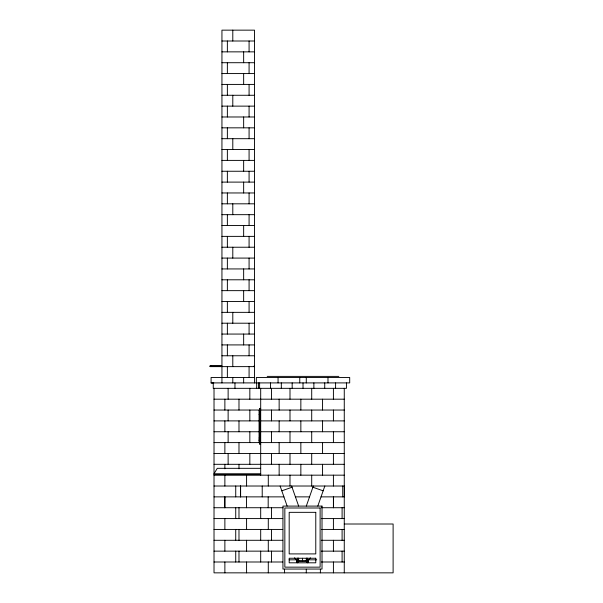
<?xml version="1.0" encoding="UTF-8"?>
<svg xmlns="http://www.w3.org/2000/svg" width="603" height="603" viewBox="0 0 603 603"><rect width="100%" height="100%" fill="white"/><g stroke="black" fill="none" stroke-linecap="round" stroke-linejoin="round"><path stroke-width="0.9" d="M254.504 366.624L210.326 366.624L209.889 366.187L210.326 365.757L221.844 365.757M210.326 365.757L210.764 366.187L210.326 366.624M306.316 506.053L313.326 486.018M317.811 506.053L324.829 486.018M259.622 426.449L259.622 427.06M310.439 557.835L308.45 559.825L308.45 562.614M281.805 490.819L292.048 487.239M221.942 41.004L254.504 41.004M221.942 51.858L254.504 51.858M221.942 62.712L254.504 62.712M221.942 73.566L254.504 73.566M221.942 84.42L254.504 84.42M221.942 95.274L254.504 95.274M221.942 106.128L254.504 106.128M221.942 116.982L254.504 116.982M221.942 127.836L254.504 127.836M221.942 138.69L254.504 138.69M221.942 149.544L254.504 149.544M221.942 160.398L254.504 160.398M221.942 171.252L254.504 171.252M221.942 182.106L254.504 182.106M221.942 192.96L254.504 192.96M221.942 203.814L254.504 203.814M221.942 214.668L254.504 214.668M221.942 225.522L254.504 225.522M221.942 236.376L254.504 236.376M221.942 247.23L254.504 247.23M221.942 258.084L254.504 258.084M221.942 268.938L254.504 268.938M221.942 279.792L254.504 279.792M221.942 290.646L254.504 290.646M221.942 301.5L254.504 301.5M221.942 312.354L254.504 312.354M221.942 323.208L254.504 323.208M221.942 334.062L254.504 334.062M221.942 344.916L254.504 344.916M221.942 355.77L254.504 355.77M209.889 366.187L210.326 366.187M210.764 366.187L221.844 366.187M267.204 376.393L338.841 376.393M254.504 377.478L211.088 377.478L211.088 382.965L213.801 382.965M211.088 382.905L349.695 382.905L349.695 377.478L256.35 377.478L256.35 382.905M214.02 399.186L344.268 399.186M260.692 408.412L259.607 408.412L259.607 444.23L260.692 444.23M214.02 410.04L259.787 410.04M260.692 410.04L344.268 410.04M259.607 410.311L259.064 410.311L259.064 442.331L259.607 442.331M259.064 414.653L259.607 414.653M214.02 420.894L259.787 420.894M260.692 420.894L344.268 420.894M214.02 431.748L259.787 431.748M260.692 431.748L344.268 431.748M259.064 437.989L259.607 437.989M259.064 439.889L259.607 439.889M259.064 440.431L259.607 440.431M214.02 442.602L259.787 442.602M260.692 442.602L344.268 442.602M214.02 453.456L344.268 453.456M214.02 464.31L344.268 464.31M260.692 468.327L217.276 468.327L214.02 473.754L260.692 473.754M214.02 474.621L260.692 474.621M214.02 475.164L344.268 475.164M214.02 486.018L344.366 486.018L344.366 496.872L321.03 496.872M214.02 496.872L283.923 496.872M295.417 496.872L309.527 496.872M214.02 507.726L283.063 507.726M321.293 507.726L344.268 507.726M214.02 518.58L282.762 518.58M321.293 518.58L344.268 518.58M344.268 524.007L393.111 524.007L393.111 572.85L214.02 572.85L214.02 388.332M214.02 529.434L282.762 529.434M321.293 529.434L344.268 529.434M214.02 540.288L282.762 540.288M321.293 540.288L344.268 540.288M214.02 551.142L282.762 551.142M321.293 551.142L344.268 551.142M289.161 559.825L297.92 559.825M307.033 559.825L316.711 559.825M214.02 561.996L282.762 561.996M321.293 561.996L344.268 561.996M312.904 487.239L323.148 490.819M294.52 557.835L296.51 559.825L296.51 562.614M291.618 486.018L298.636 506.053M280.124 486.018L287.134 506.053M346.439 382.905L346.439 388.332L213.258 388.332L213.258 382.905M344.268 388.332L344.268 572.85M342.738 486.018L342.738 496.872M342.097 507.726L342.097 518.58M342.097 529.434L342.097 540.288M342.097 551.142L342.097 561.996M335.585 382.905L335.585 388.332M333.512 496.872L333.512 507.726M333.414 388.332L333.414 399.186M333.414 410.04L333.414 420.894M333.414 431.748L333.414 442.602M333.414 453.456L333.414 464.31M333.414 475.164L333.414 486.018M333.414 496.872L333.414 507.726M333.414 518.58L333.414 529.434M333.414 540.288L333.414 551.142M333.414 561.996L333.414 572.85M327.987 377.478L327.987 382.905M324.731 382.905L324.731 388.332M322.56 399.186L322.56 410.04M322.56 420.894L322.56 431.748M322.56 442.602L322.56 453.456M322.56 464.31L322.56 475.164M320.389 569.232L320.389 572.85M313.877 382.905L313.877 388.332M311.706 388.332L311.706 399.186M311.706 410.04L311.706 420.894M311.706 431.748L311.706 442.602M311.706 453.456L311.706 464.31M311.706 475.164L311.706 486.018M307.907 562.72L307.907 560.911L297.053 560.911L297.053 562.72M307.688 562.795L307.688 561.129L297.264 561.129L297.264 562.795M307.033 557.963L307.033 562.614M306.279 377.478L306.279 382.905M306.316 558.25L306.316 560.911M306.279 569.232L306.279 572.85M303.023 382.905L303.023 388.332M302.48 558.25L302.48 560.911M300.852 399.186L300.852 410.04M300.852 420.894L300.852 431.748M300.852 442.602L300.852 453.456M300.852 464.31L300.852 475.164M299.766 377.478L299.766 382.905M298.636 558.227L298.636 560.911M297.92 557.963L297.92 562.614M292.169 382.905L292.169 388.332M289.998 388.332L289.998 399.186M289.998 410.04L289.998 420.894M289.998 431.748L289.998 442.602M289.998 453.456L289.998 464.31M289.998 475.164L289.998 486.018M284.571 569.232L284.571 572.85M281.315 382.905L281.315 388.332M279.144 399.186L279.144 410.04M279.144 420.894L279.144 431.748M279.144 442.602L279.144 453.456M279.144 464.31L279.144 475.164M278.058 377.478L278.058 382.905M271.546 388.332L271.546 399.186M271.546 410.04L271.546 420.894M271.546 431.748L271.546 442.602M271.546 453.456L271.546 464.31M271.546 507.726L271.546 518.58M271.546 529.434L271.546 540.288M271.546 551.142L271.546 561.996M270.461 382.905L270.461 388.332M268.29 475.164L268.29 486.018M268.184 496.872L268.184 507.726M268.29 518.58L268.29 529.434M268.29 540.288L268.29 551.142M268.29 561.996L268.29 572.85M262.215 486.018L262.215 496.872M260.692 388.332L260.692 475.164M260.692 507.726L260.692 518.58M260.692 529.434L260.692 540.288M260.692 551.142L260.692 561.996M260.149 408.412L260.149 444.23M259.607 382.905L259.607 388.332M258.521 382.905L258.521 388.332M256.674 382.905L256.674 388.332M254.504 382.965L254.504 30.15L221.942 30.15L221.942 382.905M254.18 365.772L254.18 366.609M249.838 388.332L249.838 399.186M249.838 410.04L249.838 420.894M249.838 431.748L249.838 442.602M249.838 453.456L249.838 464.31M249.077 41.004L249.077 51.858M249.077 62.712L249.077 73.566M249.077 84.42L249.077 95.274M249.077 106.128L249.077 116.982M249.077 127.836L249.077 138.69M249.077 149.544L249.077 160.398M249.077 171.252L249.077 182.106M249.077 192.96L249.077 203.814M249.077 214.668L249.077 225.522M249.077 236.376L249.077 247.23M249.077 258.084L249.077 268.938M249.077 279.792L249.077 290.646M249.077 301.5L249.077 312.354M249.077 323.208L249.077 334.062M249.077 344.916L249.077 355.77M249.077 366.624L249.077 377.478M246.582 475.164L246.582 486.018M246.582 518.58L246.582 529.434M246.582 540.288L246.582 551.142M246.582 561.996L246.582 572.85M246.476 496.872L246.476 507.726M243.65 51.858L243.65 62.712M243.65 73.566L243.65 84.42M243.65 116.982L243.65 127.836M243.65 160.398L243.65 171.252M243.65 182.106L243.65 192.96M243.65 225.522L243.65 236.376M243.65 268.938L243.65 279.792M243.65 290.646L243.65 301.5M243.65 334.062L243.65 344.916M243.65 377.478L243.65 382.905M240.612 486.018L240.612 496.872M240.507 486.018L240.507 496.872M238.984 399.186L238.984 410.04M238.984 420.894L238.984 431.748M238.984 442.602L238.984 453.456M238.984 464.31L238.984 468.833M238.984 507.726L238.984 518.58M238.984 529.434L238.984 540.288M238.984 551.142L238.984 561.996M235.728 486.018L235.728 496.872M235.728 507.726L235.728 518.58M235.728 529.434L235.728 540.288M235.728 551.142L235.728 561.996M234.966 382.905L234.966 388.332M232.796 30.15L232.796 41.004M232.796 95.274L232.796 106.128M232.796 138.69L232.796 149.544M232.796 203.814L232.796 214.668M232.796 247.23L232.796 258.084M232.796 312.354L232.796 323.208M232.796 355.77L232.796 366.624M232.796 377.478L232.796 382.905M228.13 388.332L228.13 399.186M228.13 410.04L228.13 420.894M228.13 431.748L228.13 442.602M228.13 453.456L228.13 464.31M227.369 41.004L227.369 51.858M227.369 62.712L227.369 73.566M227.369 84.42L227.369 95.274M227.369 106.128L227.369 116.982M227.369 127.836L227.369 138.69M227.369 149.544L227.369 160.398M227.369 171.252L227.369 182.106M227.369 192.96L227.369 203.814M227.369 214.668L227.369 225.522M227.369 236.376L227.369 247.23M227.369 258.084L227.369 268.938M227.369 279.792L227.369 290.646M227.369 301.5L227.369 312.354M227.369 323.208L227.369 334.062M227.369 344.916L227.369 355.77M227.369 366.624L227.369 377.478M224.874 399.186L224.874 410.04M224.874 420.894L224.874 431.748M224.874 442.602L224.874 453.456M224.874 464.31L224.874 468.833M224.874 475.164L224.874 486.018M224.874 496.872L224.874 507.726M224.874 518.58L224.874 529.434M224.874 540.288L224.874 551.142M224.874 561.996L224.874 572.85M224.768 496.872L224.768 507.726M210.764 365.757L210.764 366.624M322.017 506.098L282.943 506.098L282.943 569.051L322.017 569.051L322.017 506.098M320.118 507.997L284.842 507.997L284.842 567.152L320.118 567.152L320.118 507.997M315.776 512.339L289.184 512.339L289.184 553.908L315.776 553.908L315.776 512.339M315.776 558.25L289.184 558.25L289.184 562.81L315.776 562.81L315.776 558.25"/></g></svg>
